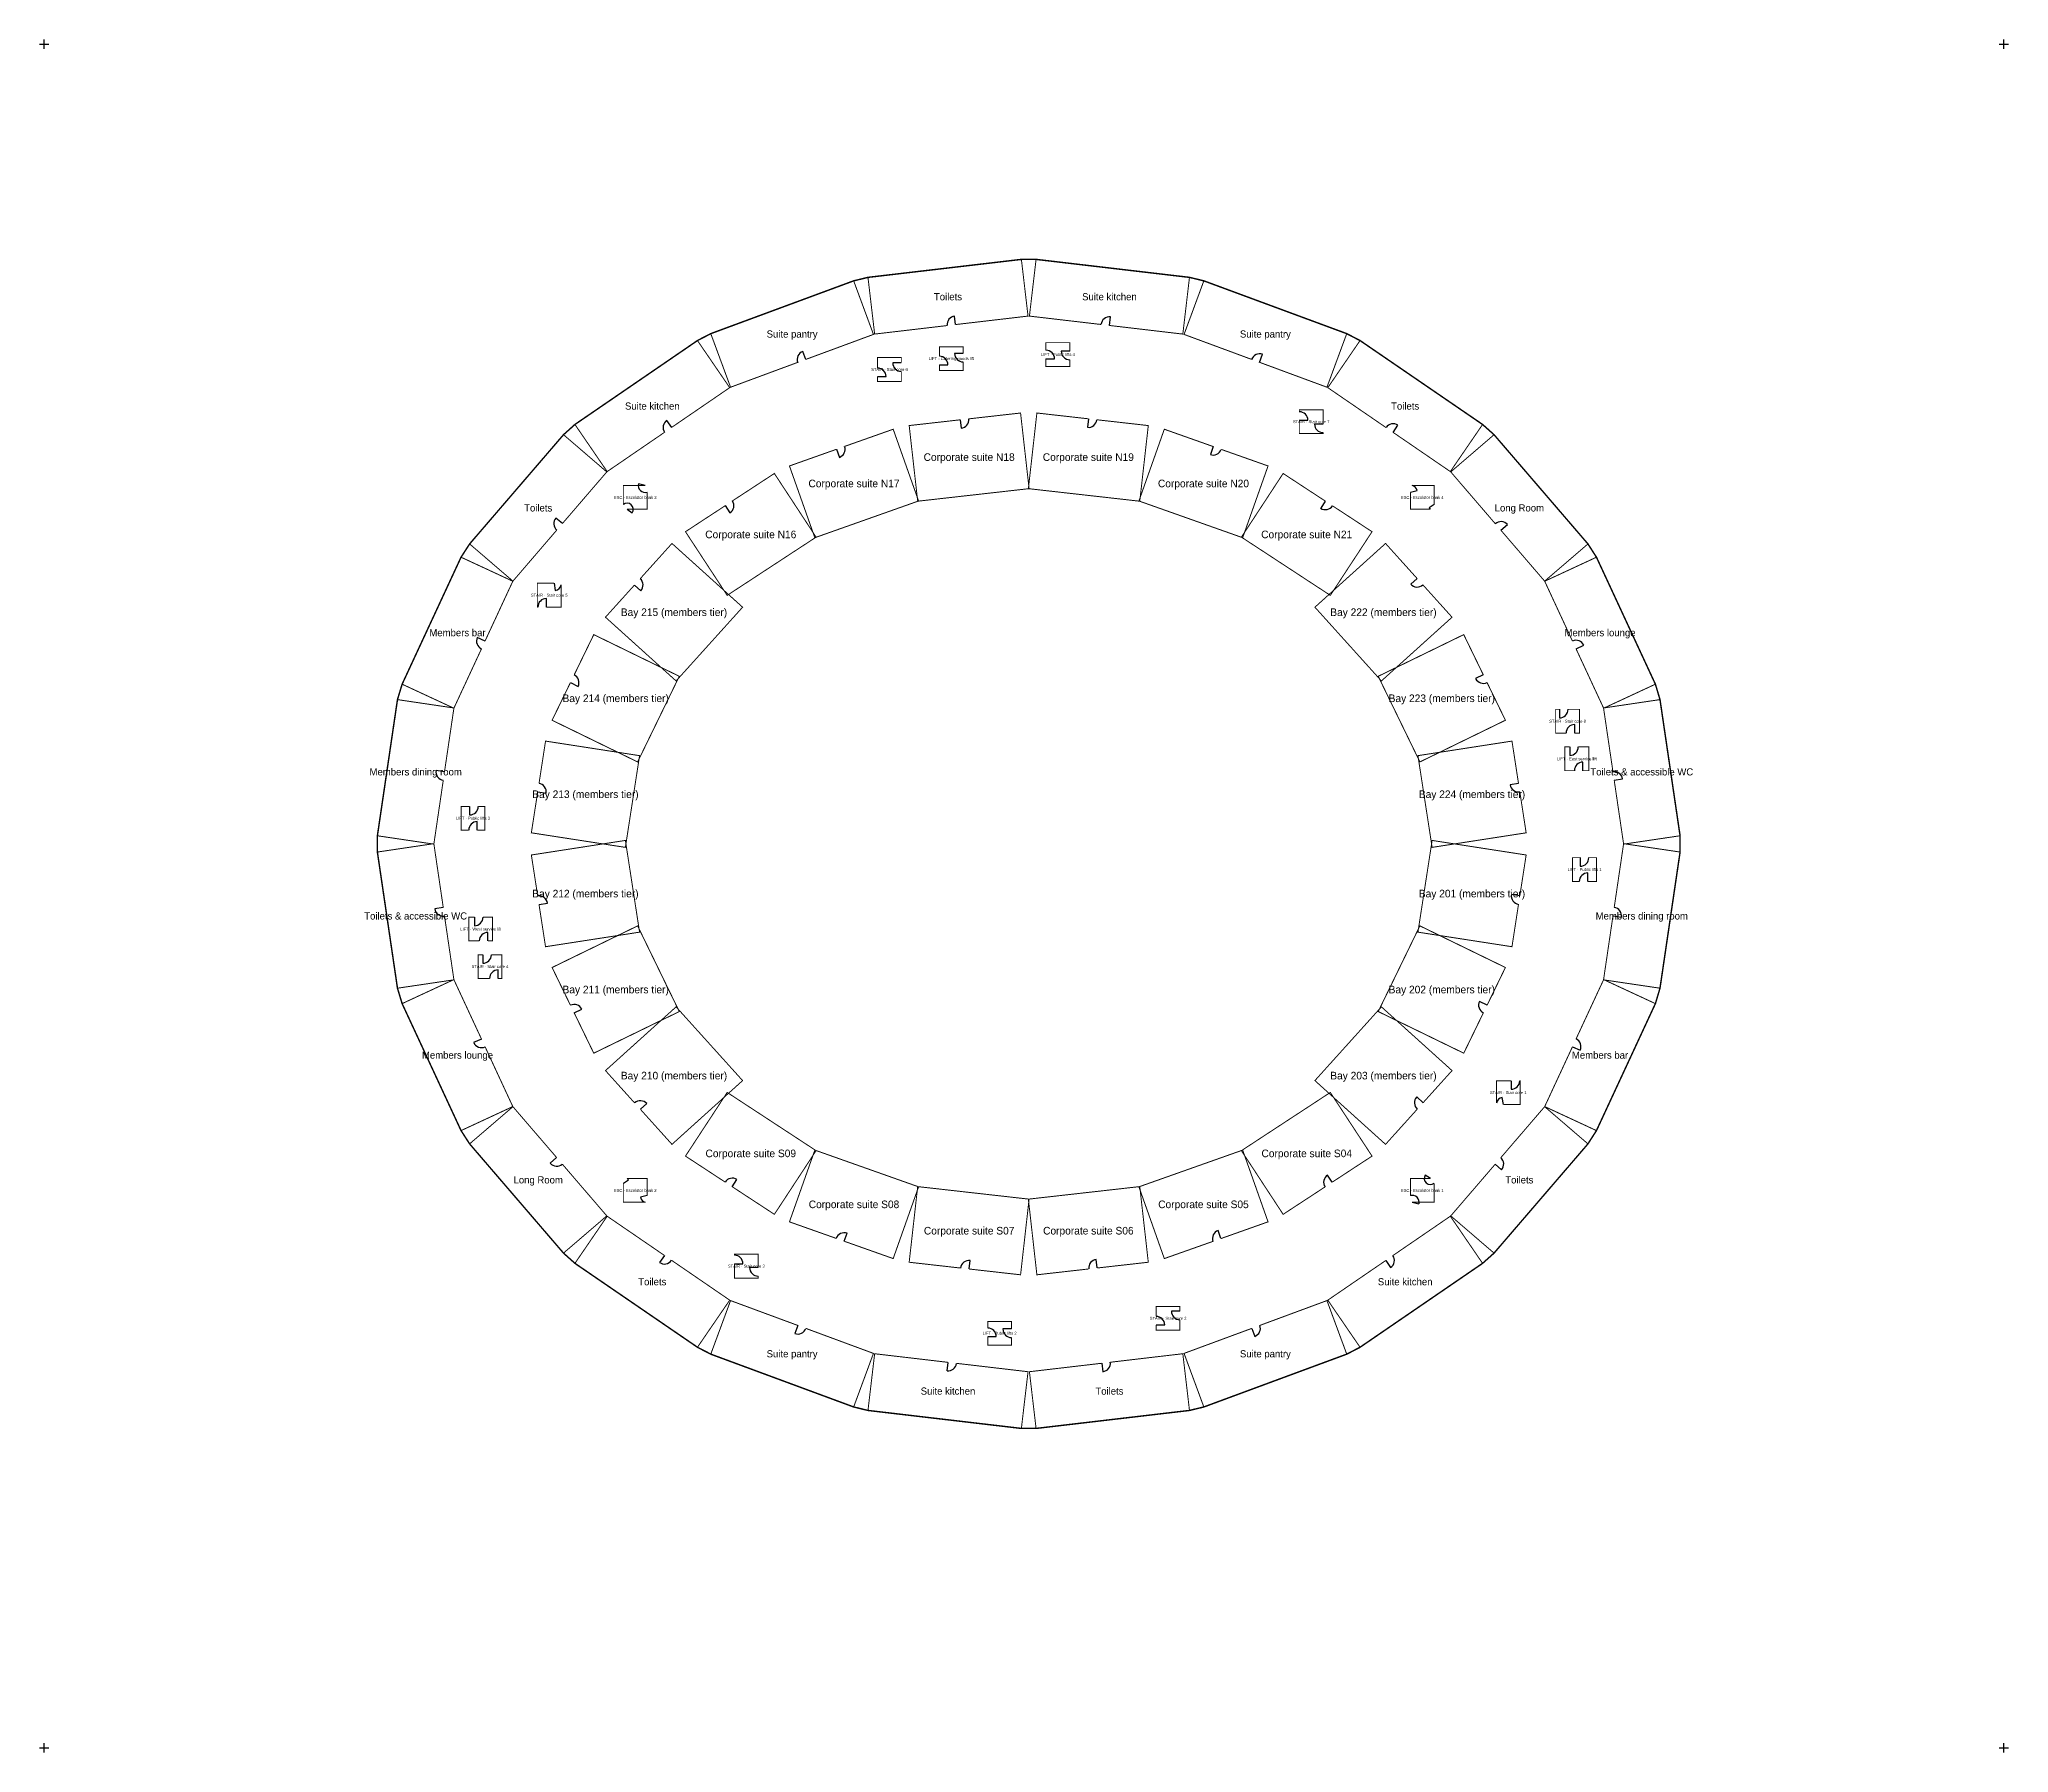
# Model space of a CAD drawing. Header units: metres. Extents: x -8 to 406, y -391 to -31.
import ezdxf
from ezdxf.enums import TextEntityAlignment as Align

# ---------------------------------------------------------------- set-up
doc = ezdxf.new("R2010")
doc.units = ezdxf.units.M
for name, color, linetype in [('A-DOOR', 3, 'Continuous'), ('A-REF', 1, 'Continuous'), ('A-TEXT', 2, 'Continuous'), ('A-WALL', 7, 'Continuous'), ('A-WALL-EXT', 7, 'Continuous')]:
    doc.layers.add(name, color=color, linetype=linetype)

msp = doc.modelspace()

# ---------------------------------------------------------------- linework, layer by layer
at = {"layer": 'A-DOOR'}
for p, q in [((184.62, -90.84), (184.4, -89.06)), ((216.97, -91.03), (217.18, -89.24)), ((153.11, -98.17), (152.49, -96.48)), ((173.21, -98.88), (171.41, -98.88)), ((181.22, -99.3), (183.02, -99.3)), ((186.22, -96.9), (184.42, -96.9)), ((203.62, -98.04), (205.42, -98.04)), ((208.62, -96.44), (206.82, -96.44)), ((248.54, -98.78), (249.16, -97.09)), ((168.21, -101.78), (170.01, -101.78)), ((124.93, -112.45), (123.92, -110.97)), ((185.59, -110.86), (185.8, -112.65)), ((212.54, -110.65), (212.33, -112.44)), ((256.88, -110.95), (258.68, -110.95)), ((261.88, -111.75), (260.08, -111.75)), ((276.6, -113.5), (277.62, -112.01)), ((159.59, -117.05), (160.18, -118.75)), ((238.78, -116.48), (238.18, -118.17)), ((119.37, -124.67), (117.96, -124.32)), ((262.35, -127.95), (261.37, -129.45)), ((280.23, -126.07), (281.64, -125.72)), ((101.95, -132.67), (100.59, -131.5)), ((115.57, -129.67), (116.64, -130.38)), ((136.2, -128.9), (137.19, -130.4)), ((285.23, -128.67), (284.16, -129.38)), ((299.26, -134.07), (300.63, -132.89)), ((281.64, -144.21), (280.3, -145.41)), ((98.59, -150.22), (98.59, -148.42)), ((100.19, -145.22), (100.46, -146.73)), ((117.1, -145.6), (118.44, -146.81)), ((85.69, -157.37), (84.06, -156.62)), ((315.06, -158.99), (316.7, -158.24)), ((295.56, -164.46), (293.94, -165.26)), ((103.64, -166.1), (105.26, -166.9)), ((311.57, -171.71), (311.57, -173.51)), ((314.77, -176.71), (314.77, -174.91)), ((313.72, -179.61), (313.72, -181.41)), ((77.17, -184.85), (75.39, -184.58)), ((316.52, -184.61), (316.52, -182.81)), ((96.76, -189.07), (98.54, -189.36)), ((302.96, -187.28), (301.18, -187.57)), ((323.08, -186.62), (324.86, -186.35)), ((82.46, -192.11), (82.46, -193.91)), ((84.06, -197.11), (84.06, -195.31)), ((315.94, -202.89), (315.94, -204.69)), ((317.54, -207.89), (317.54, -206.09)), ((303.24, -210.93), (301.46, -210.64)), ((76.91, -213.38), (75.13, -213.65)), ((97.04, -212.72), (98.82, -212.43)), ((322.82, -215.15), (324.6, -215.42)), ((83.48, -215.39), (83.48, -217.19)), ((86.28, -220.39), (86.28, -218.59)), ((85.23, -223.29), (85.23, -225.09)), ((88.43, -228.29), (88.43, -226.49)), ((104.44, -235.53), (106.05, -234.75)), ((296.36, -233.9), (294.74, -233.1)), ((84.94, -241.01), (83.3, -241.76)), ((314.31, -242.63), (315.94, -243.38)), ((301.41, -249.78), (301.41, -251.58)), ((118.36, -255.79), (119.7, -254.59)), ((282.9, -254.4), (281.56, -253.19)), ((299.81, -254.78), (299.54, -253.27)), ((100.75, -265.93), (99.38, -267.11)), ((298.06, -267.33), (299.42, -268.5)), ((114.77, -271.33), (115.84, -270.62)), ((137.65, -272.05), (138.63, -270.55)), ((263.8, -271.1), (262.81, -269.6)), ((284.43, -270.33), (283.36, -269.62)), ((119.77, -273.93), (118.36, -274.28)), ((280.63, -275.33), (282.04, -275.68)), ((240.41, -282.95), (239.82, -281.25)), ((161.22, -283.52), (161.82, -281.83)), ((123.4, -286.5), (122.38, -287.99)), ((138.12, -288.25), (139.92, -288.25)), ((143.12, -289.05), (141.32, -289.05)), ((187.45, -289.35), (187.66, -287.56)), ((214.4, -289.14), (214.19, -287.35)), ((275.07, -287.55), (276.08, -289.03)), ((151.46, -301.22), (150.84, -302.91)), ((196.38, -301.96), (194.58, -301.96)), ((226.79, -301.12), (228.59, -301.12)), ((231.79, -298.22), (229.99, -298.22)), ((246.89, -301.83), (247.51, -303.52)), ((191.38, -303.56), (193.18, -303.56)), ((183.02, -308.97), (182.81, -310.76)), ((215.37, -309.16), (215.59, -310.94))]:
    msp.add_line(p, q, dxfattribs=at)
for centre, radius, start, end in [((184.62, -90.84), 1.79, 96.946, -173.2715), ((216.97, -91.03), 1.8, 83.4071, 173.3087), ((153.11, -98.17), 1.8, 110.1542, -159.8537), ((173.21, -98.88), 1.8, 180, -90), ((181.22, -99.3), 1.8, 0, 90), ((186.22, -96.9), 1.8, 180, -90), ((203.62, -98.04), 1.8, 0, 90), ((208.62, -96.44), 1.8, 180, -90), ((248.54, -98.78), 1.8, 69.8458, 159.8537), ((168.21, -101.78), 1.8, 0, 90), ((124.93, -112.45), 1.8, 124.3302, -145.4258), ((185.59, -110.86), 1.8, -83.3741, 6.3753), ((212.54, -110.65), 1.8, -96.5602, -6.3753), ((256.88, -110.95), 1.8, 0, 90), ((261.88, -111.75), 1.8, 180, -90), ((276.6, -113.5), 1.8, 55.5948, 145.8685), ((159.59, -117.05), 1.8, -70.8444, 19.44), ((238.78, -116.48), 1.79, -109.6152, -19.5464), ((119.37, -124.67), 1.46, 165.9638, -74.0546), ((136.2, -128.9), 1.8, -56.6278, 33.4248), ((280.23, -126.07), 1.46, 14.0362, 74.0546), ((101.95, -132.67), 1.79, 139.2739, -130.7052), ((115.57, -129.67), 1.28, -33.6901, 128.6598), ((262.35, -127.95), 1.79, -123.2153, -33.1579), ((285.23, -128.67), 1.28, -146.3099, -128.6598), ((299.26, -134.07), 1.81, 40.7561, 130.7388), ((117.1, -145.6), 1.81, -41.966, 47.9184), ((98.59, -150.22), 1.8, 90, 180), ((100.19, -145.22), 1.53, -79.992, -11.3099), ((281.64, -144.21), 1.8, -138.2473, -47.7049), ((85.69, -157.37), 1.79, 155.3655, -114.7082), ((315.06, -158.99), 1.8, 24.5151, 114.9976), ((103.64, -166.1), 1.8, -26.1797, 64.0036), ((295.56, -164.46), 1.8, -153.8203, -64.0036), ((311.57, -171.71), 1.8, -90, 0), ((314.77, -176.71), 1.8, 90, 180), ((313.72, -179.61), 1.8, -90, 0), ((77.17, -184.85), 1.8, 171.3844, -98.3103), ((316.52, -184.61), 1.8, 90, 180), ((323.08, -186.62), 1.8, 8.6156, 98.3103), ((96.76, -189.07), 1.8, -9.1805, 81.0604), ((302.96, -187.28), 1.8, -170.8195, -81.0604), ((82.46, -192.11), 1.8, -90, 0), ((84.06, -197.11), 1.8, 90, 180), ((317.54, -207.89), 1.8, 90, 180), ((315.94, -202.89), 1.8, -90, 0), ((97.04, -212.72), 1.8, 9.1805, 98.9396), ((303.24, -210.93), 1.8, 170.8195, -98.9396), ((76.91, -213.38), 1.8, -171.3844, -81.6897), ((322.82, -215.15), 1.8, -8.6156, 81.6897), ((83.48, -215.39), 1.8, -90, 0), ((86.28, -220.39), 1.8, 90, 180), ((85.23, -223.29), 1.8, -90, 0), ((88.43, -228.29), 1.8, 90, 180), ((104.44, -235.53), 1.79, 25.9213, 116.1364), ((296.36, -233.9), 1.8, 153.8203, -115.9964), ((84.94, -241.01), 1.8, -155.4849, -65.0024), ((314.31, -242.63), 1.79, -24.6345, 65.2918), ((301.41, -249.78), 1.8, -90, 0), ((118.36, -255.79), 1.8, 41.7527, 132.2951), ((282.9, -254.4), 1.81, 138.034, -132.0816), ((299.81, -254.78), 1.53, 100.008, 168.6901), ((100.75, -265.93), 1.81, -139.2439, -49.2612), ((298.06, -267.33), 1.79, -40.7261, 49.2948), ((114.77, -271.33), 1.28, 33.6901, 51.3402), ((137.65, -272.05), 1.79, 56.7847, 146.8421), ((263.8, -271.1), 1.8, 123.3722, -146.5752), ((284.43, -270.33), 1.28, 146.3099, -51.3402), ((119.77, -273.93), 1.46, -165.9638, -105.9454), ((280.63, -275.33), 1.46, -14.0362, 105.9454), ((240.41, -282.95), 1.8, 109.1556, -160.56), ((161.22, -283.52), 1.79, 70.3848, 160.4536), ((123.4, -286.5), 1.8, -124.4052, -34.1315), ((138.12, -288.25), 1.8, 0, 90), ((143.12, -289.05), 1.8, 180, -90), ((187.45, -289.35), 1.8, 83.4398, 173.6247), ((214.4, -289.14), 1.8, 96.6259, -173.6247), ((275.07, -287.55), 1.8, -55.6698, 34.5742), ((151.46, -301.22), 1.8, -110.1542, -20.1463), ((191.38, -303.56), 1.8, 0, 90), ((196.38, -301.96), 1.8, 180, -90), ((226.79, -301.12), 1.8, 0, 90), ((231.79, -298.22), 1.8, 180, -90), ((246.89, -301.83), 1.8, -69.8458, 20.1463), ((183.02, -308.97), 1.8, -96.5929, -6.6913), ((215.37, -309.16), 1.79, -83.054, 6.7285)]:
    msp.add_arc(centre, radius, start, end, dxfattribs=at)
at = {"layer": 'A-REF'}
for p, q in [((-8, -31.9), (-6, -31.9)), ((-7, -32.9), (-7, -30.9)), ((404, -31.9), (406, -31.9)), ((405, -32.9), (405, -30.9)), ((-7, -391), (-7, -389)), ((405, -391), (405, -389)), ((-8, -390), (-6, -390)), ((404, -390), (406, -390))]:
    msp.add_line(p, q, dxfattribs=at)
at = {"layer": 'A-WALL', "const_width": 0.2}
for points in [[(182.84, -91.05), (167.6, -92.84), (166.2, -80.92), (198.45, -77.14), (199.85, -89.06), (184.62, -90.84)], [(215.18, -90.82), (200.14, -89.06), (201.54, -77.14), (233.79, -80.92), (232.39, -92.84), (216.97, -91.03)], [(151.42, -98.79), (137.31, -104.01), (133.15, -92.75), (163.19, -81.65), (167.35, -92.91), (153.11, -98.17)], [(246.85, -98.16), (232.65, -92.91), (236.81, -81.65), (266.85, -92.75), (262.69, -104.01), (248.54, -98.78)], [(123.45, -113.47), (111.37, -121.74), (104.59, -111.84), (130.35, -94.2), (137.13, -104.1), (124.93, -112.45)], [(203.62, -96.24), (203.62, -94.64), (208.62, -94.64), (208.62, -96.44)], [(275.11, -112.49), (262.87, -104.1), (269.65, -94.2), (295.41, -111.84), (288.63, -121.74), (276.6, -113.5)], [(168.21, -99.98), (168.21, -97.78), (173.21, -97.78), (173.21, -98.88)], [(181.22, -97.5), (181.22, -95.5), (186.22, -95.5), (186.22, -96.9)], [(186.22, -98.7), (186.22, -100.5), (181.22, -100.5), (181.22, -99.3)], [(208.62, -98.24), (208.62, -99.64), (203.62, -99.64), (203.62, -98.04)], [(173.21, -100.68), (173.21, -102.78), (168.21, -102.78), (168.21, -101.78)], [(187.38, -110.66), (198.28, -109.43), (200.07, -125.33), (176.65, -127.97), (174.86, -112.07), (185.59, -110.86)], [(214.33, -110.85), (225.13, -112.07), (223.34, -127.97), (199.92, -125.33), (201.71, -109.43), (212.54, -110.65)], [(256.88, -109.15), (256.88, -108.75), (261.88, -108.75), (261.88, -111.75)], [(261.88, -113.55), (261.88, -113.75), (256.88, -113.75), (256.88, -110.95)], [(100.78, -134.03), (91.55, -144.77), (82.45, -136.95), (102.19, -113.99), (111.29, -121.81), (101.95, -132.67)], [(161.29, -116.45), (171.5, -112.84), (176.84, -127.92), (155.03, -135.64), (149.69, -120.56), (159.59, -117.05)], [(240.47, -117.08), (250.31, -120.56), (244.97, -135.64), (223.16, -127.92), (228.5, -112.84), (238.78, -116.48)], [(298.08, -132.7), (288.72, -121.81), (297.82, -113.99), (317.56, -136.95), (308.46, -144.77), (299.26, -134.07)], [(137.7, -127.91), (146.52, -122.14), (155.29, -135.52), (136.6, -147.76), (127.83, -134.38), (136.2, -128.9)], [(263.85, -128.93), (272.17, -134.38), (263.4, -147.76), (244.71, -135.52), (253.48, -122.14), (262.35, -127.95)], [(114.77, -128.67), (114.77, -124.67), (119.37, -124.67)], [(119.77, -126.07), (119.77, -129.67), (115.57, -129.67)], [(284.43, -129.67), (280.23, -129.67), (280.23, -126.07)], [(280.63, -124.67), (285.23, -124.67), (285.23, -128.67)], [(84.94, -159), (79.14, -171.48), (68.26, -166.43), (80.65, -139.74), (91.53, -144.79), (85.69, -157.37)], [(118.31, -144.26), (124.99, -136.85), (139.84, -150.25), (125.86, -165.75), (111.01, -152.35), (117.1, -145.6)], [(282.85, -145.54), (288.99, -152.35), (274.14, -165.75), (260.16, -150.25), (275.01, -136.85), (281.64, -144.21)], [(314.3, -157.36), (308.47, -144.79), (319.35, -139.74), (331.74, -166.43), (320.86, -171.48), (315.06, -158.99)], [(96.79, -150.22), (96.69, -150.22), (96.69, -145.22), (100.19, -145.22)], [(101.69, -145.52), (101.69, -150.22), (98.59, -150.22)], [(104.43, -164.48), (108.55, -156.01), (126.53, -164.77), (117.77, -182.77), (99.79, -174.01), (103.64, -166.1)], [(296.35, -166.08), (300.21, -174.01), (282.23, -182.77), (273.47, -164.77), (291.45, -156.01), (295.56, -164.46)], [(76.91, -186.63), (74.93, -200.05), (63.06, -198.29), (67.28, -169.67), (79.15, -171.43), (77.17, -184.85)], [(322.82, -184.84), (320.84, -171.43), (332.71, -169.67), (336.93, -198.29), (325.06, -200.05), (323.08, -186.62)], [(312.97, -176.71), (310.77, -176.71), (310.77, -171.71), (311.57, -171.71)], [(313.37, -171.71), (315.77, -171.71), (315.77, -176.71), (314.77, -176.71)], [(97.04, -187.29), (98.41, -178.39), (118.18, -181.45), (115.2, -200.73), (95.43, -197.67), (96.76, -189.07)], [(303.24, -189.06), (304.57, -197.67), (284.8, -200.73), (281.82, -181.45), (301.59, -178.39), (302.96, -187.28)], [(314.72, -184.61), (312.72, -184.61), (312.72, -179.61), (313.72, -179.61)], [(315.52, -179.61), (317.72, -179.61), (317.72, -184.61), (316.52, -184.61)], [(82.26, -197.11), (80.66, -197.11), (80.66, -192.11), (82.46, -192.11)], [(84.26, -192.11), (85.66, -192.11), (85.66, -197.11), (84.06, -197.11)], [(77.17, -215.16), (79.15, -228.57), (67.28, -230.33), (63.06, -201.71), (74.93, -199.95), (76.91, -213.38)], [(96.76, -210.94), (95.43, -202.33), (115.2, -199.27), (118.18, -218.55), (98.41, -221.61), (97.04, -212.72)], [(302.96, -212.71), (301.59, -221.61), (281.82, -218.55), (284.8, -199.27), (304.57, -202.33), (303.24, -210.93)], [(315.74, -207.89), (314.34, -207.89), (314.34, -202.89), (315.94, -202.89)], [(317.74, -202.89), (319.34, -202.89), (319.34, -207.89), (317.54, -207.89)], [(323.08, -213.37), (325.06, -199.95), (336.93, -201.71), (332.71, -230.33), (320.84, -228.57), (322.82, -215.15)], [(84.48, -220.39), (82.28, -220.39), (82.28, -215.39), (83.48, -215.39)], [(85.28, -215.39), (87.28, -215.39), (87.28, -220.39), (86.28, -220.39)], [(103.65, -233.92), (99.79, -225.98), (117.77, -217.23), (126.53, -235.24), (108.55, -243.99), (104.44, -235.53)], [(295.57, -235.52), (291.45, -243.99), (273.47, -235.24), (282.23, -217.23), (300.21, -225.98), (296.36, -233.9)], [(86.63, -228.29), (84.23, -228.29), (84.23, -223.29), (85.23, -223.29)], [(87.03, -223.29), (89.23, -223.29), (89.23, -228.29), (88.43, -228.29)], [(85.7, -242.64), (91.53, -255.21), (80.65, -260.26), (68.26, -233.57), (79.14, -228.52), (84.94, -241.01)], [(315.06, -241), (320.86, -228.52), (331.74, -233.57), (319.35, -260.26), (308.47, -255.21), (314.31, -242.63)], [(117.15, -254.46), (111.01, -247.65), (125.86, -234.25), (139.84, -249.75), (124.99, -263.15), (118.36, -255.79)], [(281.69, -255.74), (275.01, -263.15), (260.16, -249.75), (274.14, -234.25), (288.99, -247.65), (282.9, -254.4)], [(136.15, -271.07), (127.83, -265.62), (136.6, -252.24), (155.29, -264.48), (146.52, -277.86), (137.65, -272.05)], [(262.3, -272.09), (253.48, -277.86), (244.71, -264.48), (263.4, -252.24), (272.17, -265.62), (263.8, -271.1)], [(298.31, -254.48), (298.31, -249.78), (301.41, -249.78)], [(303.21, -249.78), (303.31, -249.78), (303.31, -254.78), (299.81, -254.78)], [(101.93, -267.3), (111.29, -278.19), (102.19, -286.01), (82.45, -263.05), (91.55, -255.23), (100.75, -265.93)], [(299.23, -265.97), (308.46, -255.23), (317.56, -263.05), (297.82, -286.01), (288.72, -278.19), (298.06, -267.33)], [(159.53, -282.92), (149.69, -279.44), (155.03, -264.36), (176.84, -272.08), (171.5, -287.16), (161.22, -283.52)], [(238.71, -283.55), (228.5, -287.16), (223.16, -272.08), (244.97, -264.36), (250.31, -279.44), (240.41, -282.95)], [(119.37, -275.33), (114.77, -275.33), (114.77, -271.33)], [(115.57, -270.33), (119.77, -270.33), (119.77, -273.93)], [(185.66, -289.15), (174.86, -287.93), (176.65, -272.03), (200.07, -274.67), (198.28, -290.57), (187.45, -289.35)], [(212.61, -289.34), (201.71, -290.57), (199.92, -274.67), (223.34, -272.03), (225.13, -287.93), (214.4, -289.14)], [(280.23, -273.93), (280.23, -270.33), (284.43, -270.33)], [(285.23, -271.33), (285.23, -275.33), (280.63, -275.33)], [(124.89, -287.51), (137.13, -295.9), (130.35, -305.8), (104.59, -288.16), (111.37, -278.26), (123.4, -286.5)], [(276.55, -286.53), (288.63, -278.26), (295.41, -288.16), (269.65, -305.8), (262.87, -295.9), (275.07, -287.55)], [(138.12, -286.45), (138.12, -286.25), (143.12, -286.25), (143.12, -289.05)], [(143.12, -290.85), (143.12, -291.25), (138.12, -291.25), (138.12, -288.25)], [(153.15, -301.84), (167.35, -307.09), (163.19, -318.35), (133.15, -307.25), (137.31, -295.99), (151.46, -301.22)], [(226.79, -299.32), (226.79, -297.22), (231.79, -297.22), (231.79, -298.22)], [(248.58, -301.21), (262.69, -295.99), (266.85, -307.25), (236.81, -318.35), (232.65, -307.09), (246.89, -301.83)], [(191.38, -301.76), (191.38, -300.36), (196.38, -300.36), (196.38, -301.96)], [(231.79, -300.02), (231.79, -302.22), (226.79, -302.22), (226.79, -301.12)], [(196.38, -303.76), (196.38, -305.36), (191.38, -305.36), (191.38, -303.56)], [(184.81, -309.18), (199.85, -310.94), (198.45, -322.86), (166.2, -319.08), (167.6, -307.16), (183.02, -308.97)], [(217.15, -308.95), (232.39, -307.16), (233.79, -319.08), (201.54, -322.86), (200.14, -310.94), (215.37, -309.16)]]:
    msp.add_lwpolyline(points, dxfattribs=at)
at = {"layer": 'A-WALL-EXT', "const_width": 0.3}
msp.add_lwpolyline([(198.45, -77.14), (198.45, -77.14), (166.2, -80.92), (166.2, -80.92), (163.19, -81.65), (163.19, -81.65), (133.15, -92.75), (133.15, -92.75), (130.35, -94.2), (130.35, -94.2), (104.59, -111.84), (104.59, -111.84), (102.19, -113.99), (102.19, -113.99), (82.45, -136.95), (82.45, -136.95), (80.65, -139.74), (80.65, -139.74), (68.26, -166.43), (68.26, -166.43), (67.28, -169.67), (67.28, -169.68), (63.06, -198.29), (63.06, -198.29), (63.06, -201.71), (63.06, -201.71), (67.28, -230.32), (67.28, -230.33), (68.26, -233.57), (68.26, -233.57), (80.65, -260.26), (80.65, -260.26), (82.45, -263.05), (82.45, -263.05), (102.19, -286.01), (102.19, -286.01), (104.59, -288.16), (104.59, -288.16), (130.35, -305.8), (130.35, -305.8), (133.15, -307.25), (133.15, -307.25), (163.19, -318.35), (163.19, -318.35), (166.2, -319.08), (166.2, -319.08), (198.45, -322.86), (198.45, -322.86), (201.54, -322.86), (201.54, -322.86), (233.79, -319.08), (233.79, -319.08), (236.81, -318.35), (236.81, -318.35), (266.85, -307.25), (266.85, -307.25), (269.65, -305.8), (269.65, -305.8), (295.41, -288.16), (295.41, -288.16), (297.82, -286.01), (297.82, -286.01), (317.56, -263.05), (317.56, -263.05), (319.35, -260.26), (319.35, -260.26), (331.74, -233.57), (331.74, -233.57), (332.71, -230.33), (332.71, -230.32), (336.93, -201.71), (336.93, -201.71), (336.93, -198.29), (336.93, -198.29), (332.71, -169.68), (332.71, -169.67), (331.74, -166.43), (331.74, -166.43), (319.35, -139.74), (319.35, -139.74), (317.56, -136.95), (317.56, -136.95), (297.82, -113.99), (297.82, -113.99), (295.41, -111.84), (295.41, -111.84), (269.65, -94.2), (269.65, -94.2), (266.85, -92.75), (266.85, -92.75), (236.81, -81.65), (236.81, -81.65), (233.79, -80.92), (233.79, -80.92), (201.54, -77.14), (201.54, -77.14), (198.45, -77.14)], close=True, dxfattribs=at)

# ---------------------------------------------------------------- texts
at = {"layer": 'A-TEXT'}
for s, height, p in [('Toilets', 1.5, (183.02, -84.99)), ('Suite kitchen', 1.5, (216.96, -84.99)), ('Suite pantry', 1.5, (150.25, -92.83)), ('Suite pantry', 1.5, (249.75, -92.83)), ('LIFT · Catering goods lift', 0.625, (183.72, -98)), ('LIFT · Public lifts 4', 0.625, (206.12, -97.14)), ('STAIR · Stair core 6', 0.625, (170.71, -100.28)), ('Suite kitchen', 1.5, (120.86, -107.97)), ('Toilets', 1.5, (279.14, -107.97)), ('STAIR · Stair core 7', 0.625, (259.38, -111.25)), ('Corporate suite N18', 1.6, (187.47, -118.7)), ('Corporate suite N19', 1.6, (212.53, -118.7)), ('Corporate suite N17', 1.6, (163.26, -124.24)), ('Corporate suite N20', 1.6, (236.73, -124.24)), ('ESC · Escalator bank 3', 0.625, (117.27, -127.17)), ('ESC · Escalator bank 4', 0.625, (282.73, -127.17)), ('Toilets', 1.5, (96.87, -129.38)), ('Long Room', 1.5, (303.14, -129.38)), ('Corporate suite N16', 1.6, (141.56, -134.95)), ('Corporate suite N21', 1.6, (258.44, -134.95)), ('STAIR · Stair core 5', 0.625, (99.19, -147.72)), ('Bay 215 (members tier)', 1.6, (125.42, -151.3)), ('Bay 222 (members tier)', 1.6, (274.57, -151.3)), ('Members bar', 1.5, (79.9, -155.61)), ('Members lounge', 1.5, (320.1, -155.61)), ('Bay 214 (members tier)', 1.6, (113.16, -169.39)), ('Bay 223 (members tier)', 1.6, (286.84, -169.39)), ('STAIR · Stair core 8', 0.625, (313.27, -174.21)), ('LIFT · East service lift', 0.625, (315.22, -182.11)), ('Members dining room', 1.5, (71.11, -184.86)), ('Toilets & accessible WC', 1.5, (328.88, -184.86)), ('Bay 213 (members tier)', 1.6, (106.8, -189.56)), ('Bay 224 (members tier)', 1.6, (293.19, -189.56)), ('LIFT · Public lifts 3', 0.625, (83.16, -194.61)), ('LIFT · Public lifts 1', 0.625, (316.84, -205.39)), ('Bay 212 (members tier)', 1.6, (106.8, -210.44)), ('Bay 201 (members tier)', 1.6, (293.19, -210.44)), ('Toilets & accessible WC', 1.5, (71.11, -215.14)), ('Members dining room', 1.5, (328.88, -215.14)), ('LIFT · West service lift', 0.625, (84.78, -217.89)), ('STAIR · Stair core 4', 0.625, (86.73, -225.79)), ('Bay 211 (members tier)', 1.6, (113.16, -230.61)), ('Bay 202 (members tier)', 1.6, (286.84, -230.61)), ('Members lounge', 1.5, (79.9, -244.39)), ('Members bar', 1.5, (320.1, -244.39)), ('Bay 210 (members tier)', 1.6, (125.42, -248.7)), ('Bay 203 (members tier)', 1.6, (274.57, -248.7)), ('STAIR · Stair core 1', 0.625, (300.81, -252.28)), ('Corporate suite S09', 1.6, (141.56, -265.05)), ('Corporate suite S04', 1.6, (258.44, -265.05)), ('Long Room', 1.5, (96.87, -270.62)), ('ESC · Escalator bank 2', 0.625, (117.27, -272.83)), ('ESC · Escalator bank 1', 0.625, (282.73, -272.83)), ('Toilets', 1.5, (303.14, -270.62)), ('Corporate suite S08', 1.6, (163.26, -275.76)), ('Corporate suite S05', 1.6, (236.73, -275.76)), ('Corporate suite S07', 1.6, (187.47, -281.3)), ('Corporate suite S06', 1.6, (212.53, -281.3)), ('STAIR · Stair core 3', 0.625, (140.62, -288.75)), ('Toilets', 1.5, (120.86, -292.03)), ('Suite kitchen', 1.5, (279.14, -292.03)), ('STAIR · Stair core 2', 0.625, (229.29, -299.72)), ('Suite pantry', 1.5, (150.25, -307.17)), ('LIFT · Public lifts 2', 0.625, (193.88, -302.86)), ('Suite pantry', 1.5, (249.75, -307.17)), ('Suite kitchen', 1.5, (183.02, -315.01)), ('Toilets', 1.5, (216.96, -315.01))]:
    msp.add_text(s, height=height, dxfattribs=at).set_placement(p, align=Align.MIDDLE_CENTER)

doc.saveas('drawing.dxf')
